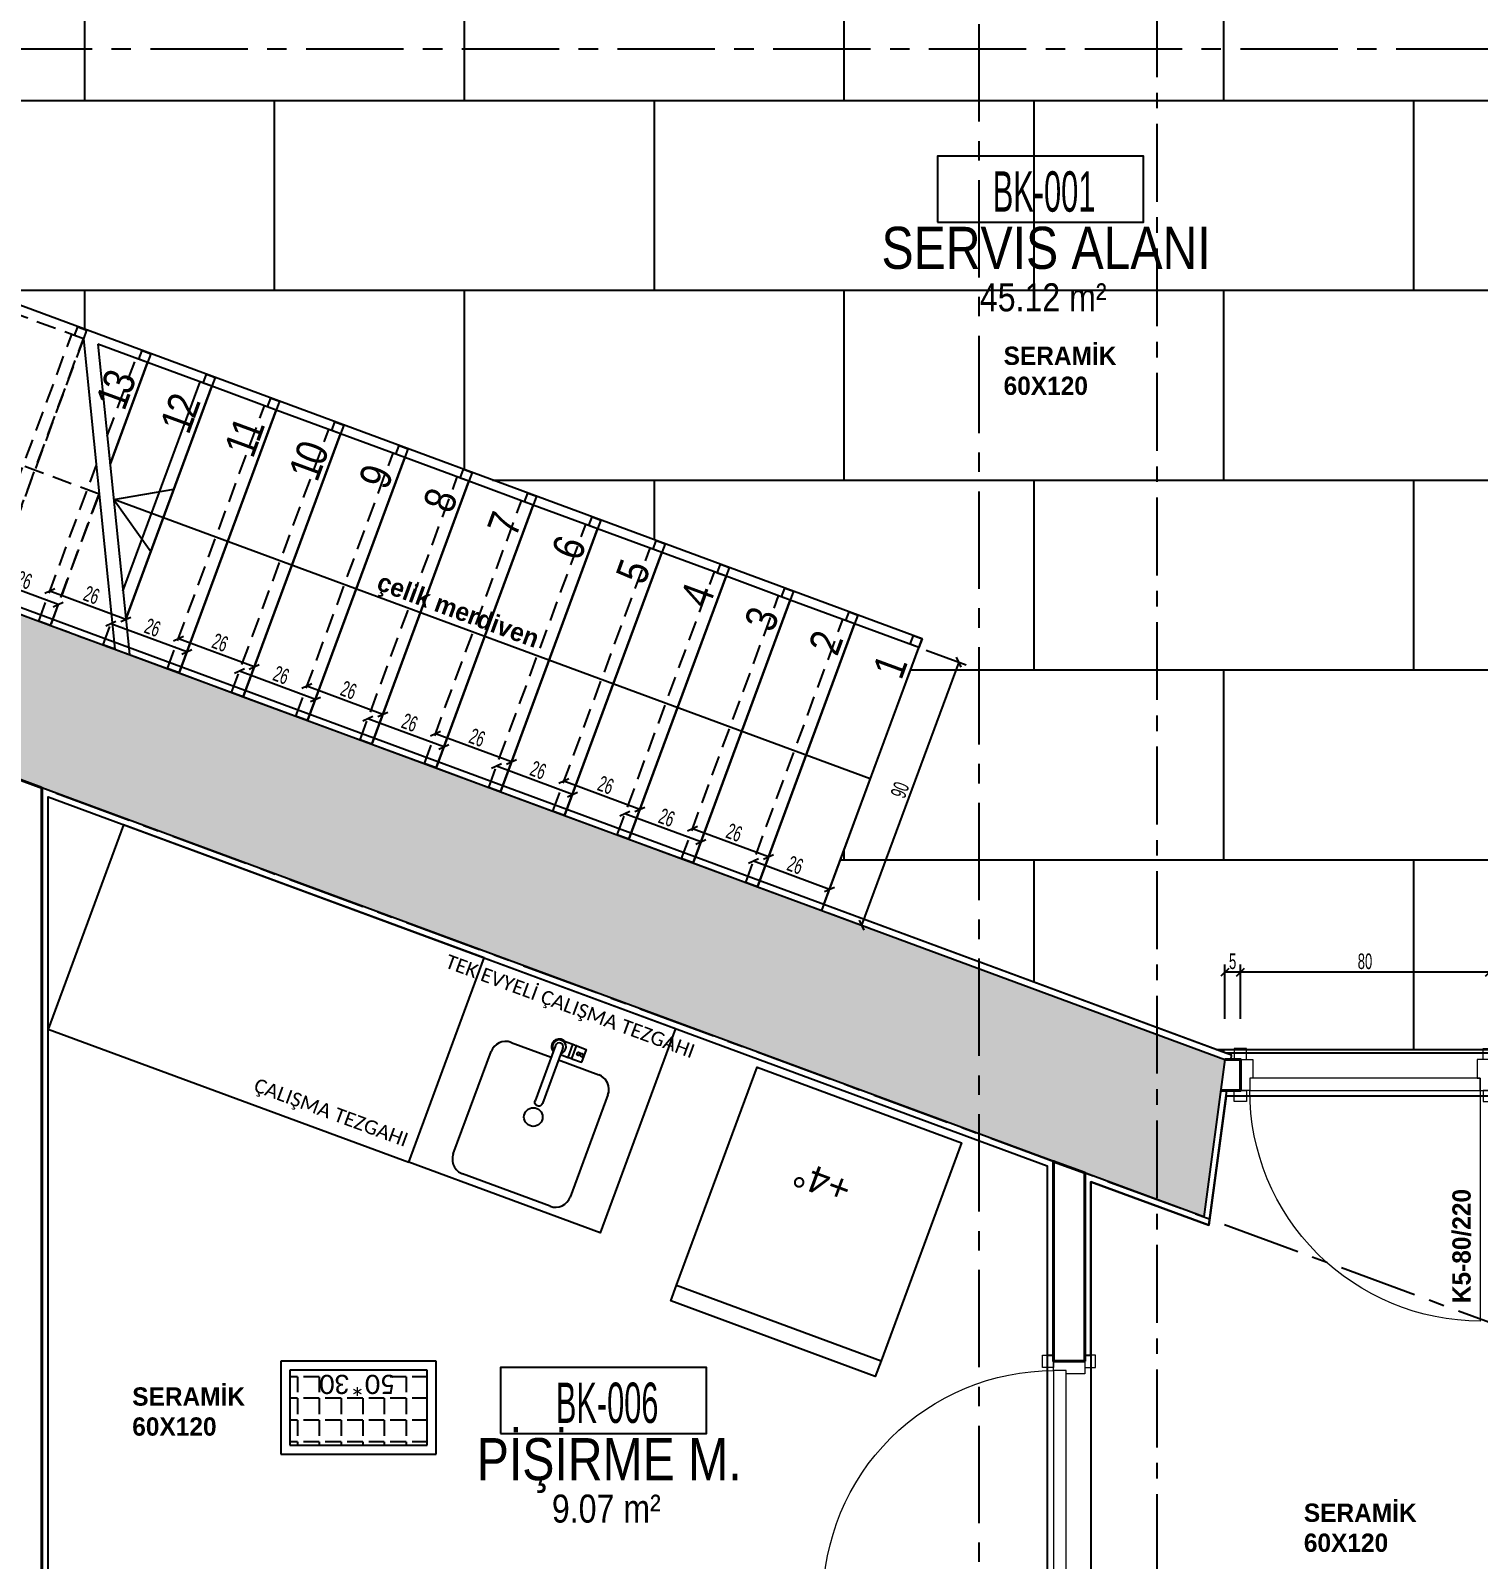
# Model space of a CAD drawing. Header units: millimetres. Extents: x 933584 to 974011, y 4545988 to 4553664.
# Drawn here: x 939376.2 to 939841.1, y 4547354.4 to 4547845.3 of the extents above; entities that cross this region are included whole.
import ezdxf
from ezdxf.enums import TextEntityAlignment as Align

# ---------------------------------------------------------------- set-up
doc = ezdxf.new("R2010")
doc.units = ezdxf.units.MM
doc.set_wipeout_variables(frame=1)
doc.header["$PDMODE"] = 35
for name, pattern in [('568_AVN_KES_01$0$HIDDEN', [0.375, 0.25, -0.125]), ('CENTER', [2, 1.25, -0.25, 0.25, -0.25]), ('DOT2', [3.175, 0, -3.175]), ('HIDDEN', [9.525, 6.35, -3.175])]:
    doc.linetypes.add(name, pattern=pattern)
doc.layers.get('0').update_dxf_attribs({"color": 255})
doc.layers.get('Defpoints').update_dxf_attribs({"color": 8})
for name, color, linetype in [('0-CSX-CXS_20', 14, 'CENTER'), ('0-DMS-50', 143, 'Continuous'), ('0-EST-MEA', 10, 'Continuous'), ('0-HSL-HTC', 253, 'Continuous'), ('0-HSL-HTC_200', 1, 'Continuous'), ('0-HSL-SLD', 252, 'Continuous'), ('0-LNS-SLN', 6, 'Continuous'), ('0-LNS-SPL', 13, '568_AVN_KES_01$0$HIDDEN'), ('0-TXT-NXS', 7, 'Continuous'), ('0-TXT-PBX', 6, 'Continuous'), ('0-TXT-PTX_50', 8, 'Continuous'), ('0-TXT-XBX_20', 3, 'Continuous'), ('2-SPS-RCN', 2, 'Continuous'), ('7-DCR-FRN', 8, 'Continuous'), ('8-KBT-KEQ', 4, 'Continuous')]:
    doc.layers.add(name, color=color, linetype=linetype)
for name, color, linetype, lineweight in [('2-SPS-IBW', 5, 'Continuous', 40), ('3-OPN-WDR', 4, 'Continuous', 18), ('WNG-02-METAL', 71, 'Continuous', 15)]:
    doc.layers.add(name, color=color, linetype=linetype, lineweight=lineweight)
doc.styles.add('139_UYG_PLN$0$Dumankaya_fikirtepe_VAZIYET_PLANI$0$Standard', font='arial.ttf')
doc.styles.add('Arial$001H0', font='arial.ttf')
doc.styles.add('Calibri$001H0', font='calibri.ttf')
doc.styles.add('Century Gothic_B_3', font='GOTHICB.TTF', dxfattribs={"height": 4})
doc.styles.add('dim_romans_50', font='swissl.ttf', dxfattribs={"width": 0.6, "height": 5})
doc.styles.add('MAHAL YAZISI', font='ARIALN.TTF', dxfattribs={"width": 0.8})
doc.styles.get("Standard").update_dxf_attribs({"font": 'times.ttf'})
doc.dimstyles.new('ONK_dim 1_50', dxfattribs={"dimscale": 5, "dimtxt": 4, "dimasz": 0.5, "dimexe": 0.5, "dimexo": 0.5, "dimgap": 0.2, "dimtad": 1, "dimdec": 1, "dimrnd": 0.5, "dimzin": 9, "dimtxsty": 'dim_romans_50', "dimblk": 'OBLIQUE', "dimcen": 1, "dimclre": 256, "dimclrt": 256, "dimazin": 2, "dimtfac": 1, "dimtdec": 1, "dimtix": 1, "dimtmove": 2, "dimatfit": 3, "dimldrblk": 'OBLIQUE', "dimfxl": 3, "dimfxlon": 1, "dimarcsym": 0})

# ---------------------------------------------------------------- blocks, each defined once
blk = doc.blocks.new('ZVBXCB')
at = {"layer": '0-CSX-CXS_20', "ltscale": 20}
for points in [[(933137.86, 4549835.4), (933137.86, 4548420.65)], [(932221.52, 4549308.24), (933780.76, 4548732.71)]]:
    blk.add_lwpolyline(points, dxfattribs=at)
blk = doc.blocks.new('DBXDB')
at = {"layer": '2-SPS-IBW'}
blk.add_lwpolyline([(940322.16, 4549239.51), (940322.16, 4548677.89), (940302.15, 4548677.89), (940302.15, 4549246.89)], close=True, dxfattribs=at)
blk = doc.blocks.new('MAHAL_KODU')
at = {"layer": '0-TXT-PTX_50'}
for tag, height, p in [('MEKAN_ADI', 0.3, (0, -0.65)), ('ALAN', 0.2, (0, -0.95))]:
    blk.add_attdef(tag, text='', height=height, dxfattribs=at).set_placement(p, align=Align.MIDDLE_CENTER)
at = {"linetype": 'DOT2', "ltscale": 10000}
blk.add_wipeout([(-0.748, 0.049), (0.721, 0.049), (0.722, -0.423), (-0.752, -0.425)], dxfattribs=at)
at = {"layer": '0-TXT-PBX'}
blk.add_lwpolyline([(-0.748, -0.422), (0.721, -0.422), (0.721, 0.049), (-0.748, 0.049)], close=True, dxfattribs=at)
at = {"layer": '0-TXT-PTX_50'}
blk.add_attdef('MAHAL_KODU', text='', height=0.3, dxfattribs=at).set_placement((0, -0.2), align=Align.MIDDLE_CENTER)
blk = doc.blocks.new('FDSVBDVBDZVB')
at = {"layer": '0-HSL-HTC_200'}
h = blk.add_hatch(dxfattribs=at)
h.set_pattern_fill('ANSI33', color=256)
h.set_pattern_definition([(45, (935939.6384, 4550274.5564), (-4.490128, 4.490128), []), (45, (935944.1285, 4550274.5564), (-4.490128, 4.490128), [3.175, -1.5875])])
h.paths.add_polyline_path([(940055.3, 4549338.01), (940072.62, 4549384.92), (940702.02, 4549152.33), (940695.25, 4549101.8)])
at = {"layer": '2-SPS-RCN'}
blk.add_lwpolyline([(940055.3, 4549338.01), (940072.62, 4549384.92), (940702.02, 4549152.33), (940695.25, 4549101.8), (940055.3, 4549338.01)], dxfattribs=at)
blk = doc.blocks.new('fdbxcbxb')
at = {"layer": '0-LNS-SLN', "linetype": 'HIDDEN'}
blk.add_lwpolyline([(936147.2, 4550487.53), (936178.39, 4550571.95)], dxfattribs=at)
at = {"layer": '0-LNS-SLN'}
for points in [[(936182.15, 4550570.56), (936178.39, 4550571.95)], [(936150.95, 4550486.14), (936147.2, 4550487.53)]]:
    blk.add_lwpolyline(points, dxfattribs=at)
blk.add_lwpolyline([(936150.95, 4550486.14), (936171.58, 4550478.51), (936202.78, 4550562.93), (936182.15, 4550570.56)], close=True, dxfattribs=at)
blk = doc.blocks.new('kapı_multi1')
at = {"color": 8}
blk.add_lwpolyline([(3, 0), (3, 74, -0.414214), (77, 0, -1)], format="xyb", dxfattribs=at)
for points in [[(2, 3.5), (-2, 3.5), (-2, 0), (2, 0)], [(0, -10), (4, -10), (4, -4), (3, -4), (3, 0), (0, 0)], [(77, -4), (77, 0), (3, 0), (3, -4)], [(80, -10), (76, -10), (76, -4), (77, -4), (77, 0), (80, 0)], [(78, 3.5), (82, 3.5), (82, 0), (78, 0)], [(2, -13.5), (-2, -13.5), (-2, -10), (2, -10)], [(78, -13.5), (82, -13.5), (82, -10), (78, -10)]]:
    blk.add_lwpolyline(points, close=True)
blk = doc.blocks.new('_Oblique')
at = {"color": 0, "linetype": 'ByBlock', "lineweight": -2}
blk.add_line((-0.5, -0.5), (0.5, 0.5), dxfattribs=at)
blk = doc.blocks.new('*D2231')
at = {"layer": '0-DMS-50', "lineweight": -2}
for p, q in [((939764.71, 4547527.95), (939764.71, 4547545.45)), ((939844.71, 4547527.95), (939844.71, 4547545.45))]:
    blk.add_line(p, q, dxfattribs=at)
at = {"layer": '0-DMS-50', "color": 0, "lineweight": -2}
blk.add_line((939844.71, 4547542.95), (939764.71, 4547542.95), dxfattribs=at)
at = {"layer": 'Defpoints', "color": 0}
for p in [(939764.71, 4547542.95), (939764.71, 4547514.97), (939844.71, 4547514.97)]:
    blk.add_point(p, dxfattribs=at)
at = {"layer": '0-DMS-50', "color": 0, "linetype": 'ByBlock', "lineweight": -2, "xscale": 2.5, "yscale": 2.5, "zscale": 2.5, "rotation": 180}
blk.add_blockref('_Oblique', (939764.71, 4547542.95), dxfattribs=at)
at = {"layer": '0-DMS-50', "color": 0, "linetype": 'ByBlock', "lineweight": -2, "xscale": 2.5, "yscale": 2.5, "zscale": 2.5}
blk.add_blockref('_Oblique', (939844.71, 4547542.95), dxfattribs=at)
at = {"layer": '0-DMS-50', "insert": (939804.71, 4547546.45), "char_height": 5, "attachment_point": 5, "style": 'dim_romans_50'}
blk.add_mtext('80', dxfattribs=at)
blk = doc.blocks.new('*D2232')
at = {"layer": '0-DMS-50', "lineweight": -2}
for p, q in [((939759.71, 4547527.95), (939759.71, 4547545.45)), ((939764.71, 4547527.95), (939764.71, 4547545.45))]:
    blk.add_line(p, q, dxfattribs=at)
at = {"layer": '0-DMS-50', "color": 0, "lineweight": -2}
blk.add_line((939764.71, 4547542.95), (939759.71, 4547542.95), dxfattribs=at)
at = {"layer": 'Defpoints', "color": 0}
for p in [(939759.71, 4547542.95), (939759.71, 4547514.97), (939764.71, 4547514.97)]:
    blk.add_point(p, dxfattribs=at)
at = {"layer": '0-DMS-50', "color": 0, "linetype": 'ByBlock', "lineweight": -2, "xscale": 2.5, "yscale": 2.5, "zscale": 2.5, "rotation": 180}
blk.add_blockref('_Oblique', (939759.71, 4547542.95), dxfattribs=at)
at = {"layer": '0-DMS-50', "color": 0, "linetype": 'ByBlock', "lineweight": -2, "xscale": 2.5, "yscale": 2.5, "zscale": 2.5}
blk.add_blockref('_Oblique', (939764.71, 4547542.95), dxfattribs=at)
at = {"layer": '0-DMS-50', "insert": (939762.21, 4547546.45), "char_height": 5, "attachment_point": 5, "style": 'dim_romans_50'}
blk.add_mtext('5', dxfattribs=at)
blk = doc.blocks.new('*D2233')
at = {"layer": '0-DMS-50', "lineweight": -2}
for p, q in [((939663.8, 4547646.36), (939676.61, 4547641.63)), ((939632.61, 4547561.94), (939645.42, 4547557.21))]:
    blk.add_line(p, q, dxfattribs=at)
at = {"layer": '0-DMS-50', "color": 0, "lineweight": -2}
blk.add_line((939674.27, 4547642.49), (939643.07, 4547558.07), dxfattribs=at)
at = {"layer": 'Defpoints', "color": 0}
for p in [(939661.46, 4547647.23), (939630.26, 4547562.81), (939643.07, 4547558.07)]:
    blk.add_point(p, dxfattribs=at)
at = {"layer": '0-DMS-50', "color": 0, "linetype": 'ByBlock', "lineweight": -2, "xscale": 2.5, "yscale": 2.5, "zscale": 2.5}
for p, rotation in [((939674.27, 4547642.49), 69.71819437948898), ((939643.07, 4547558.07), 249.7181943794889)]:
    blk.add_blockref('_Oblique', p, dxfattribs=dict(at, rotation=rotation))
at = {"layer": '0-DMS-50', "insert": (939655.39, 4547601.5), "char_height": 5, "attachment_point": 5, "rotation": 69.7182, "style": 'dim_romans_50'}
blk.add_mtext('90', dxfattribs=at)
blk = doc.blocks.new('*D2234')
at = {"layer": '0-DMS-50', "color": 0, "lineweight": -2}
blk.add_line((939632.76, 4547569.58), (939608.38, 4547578.59), dxfattribs=at)
at = {"layer": '0-DMS-50', "lineweight": -2}
for p, q in [((939607.51, 4547576.25), (939607.51, 4547576.25)), ((939631.9, 4547567.23), (939631.9, 4547567.23))]:
    blk.add_line(p, q, dxfattribs=at)
at = {"layer": 'Defpoints', "color": 0}
for p in [(939608.38, 4547578.59), (939608.38, 4547578.59), (939632.76, 4547569.58)]:
    blk.add_point(p, dxfattribs=at)
at = {"layer": '0-DMS-50', "color": 0, "linetype": 'ByBlock', "lineweight": -2, "xscale": 2.5, "yscale": 2.5, "zscale": 2.5}
for p, rotation in [((939608.38, 4547578.59), 159.718194379561), ((939632.76, 4547569.58), 339.718194379561)]:
    blk.add_blockref('_Oblique', p, dxfattribs=dict(at, rotation=rotation))
at = {"layer": '0-DMS-50', "insert": (939621.78, 4547577.37), "char_height": 5, "attachment_point": 5, "rotation": 339.7182, "style": 'dim_romans_50'}
blk.add_mtext('26', dxfattribs=at)
blk = doc.blocks.new('*D2235')
at = {"layer": '0-DMS-50', "color": 0, "lineweight": -2}
blk.add_line((939613.17, 4547580.02), (939588.78, 4547589.03), dxfattribs=at)
at = {"layer": '0-DMS-50', "lineweight": -2}
for p, q in [((939587.91, 4547586.69), (939587.91, 4547586.69)), ((939612.3, 4547577.67), (939612.3, 4547577.67))]:
    blk.add_line(p, q, dxfattribs=at)
at = {"layer": 'Defpoints', "color": 0}
for p in [(939588.78, 4547589.03), (939588.78, 4547589.03), (939613.17, 4547580.02)]:
    blk.add_point(p, dxfattribs=at)
at = {"layer": '0-DMS-50', "color": 0, "linetype": 'ByBlock', "lineweight": -2, "xscale": 2.5, "yscale": 2.5, "zscale": 2.5}
for p, rotation in [((939588.78, 4547589.03), 159.718194096898), ((939613.17, 4547580.02), 339.718194096898)]:
    blk.add_blockref('_Oblique', p, dxfattribs=dict(at, rotation=rotation))
at = {"layer": '0-DMS-50', "insert": (939602.19, 4547587.81), "char_height": 5, "attachment_point": 5, "rotation": 339.7182, "style": 'dim_romans_50'}
blk.add_mtext('26', dxfattribs=at)
blk = doc.blocks.new('*D2236')
at = {"layer": '0-DMS-50', "lineweight": -2}
for p, q in [((939546.64, 4547601.94), (939546.64, 4547601.94)), ((939571.03, 4547592.93), (939571.03, 4547592.93))]:
    blk.add_line(p, q, dxfattribs=at)
at = {"layer": '0-DMS-50', "color": 0, "lineweight": -2}
blk.add_line((939571.9, 4547595.27), (939547.51, 4547604.28), dxfattribs=at)
at = {"layer": 'Defpoints', "color": 0}
for p in [(939547.51, 4547604.28), (939547.51, 4547604.28), (939571.9, 4547595.27)]:
    blk.add_point(p, dxfattribs=at)
at = {"layer": '0-DMS-50', "color": 0, "linetype": 'ByBlock', "lineweight": -2, "xscale": 2.5, "yscale": 2.5, "zscale": 2.5}
for p, rotation in [((939547.51, 4547604.28), 159.718194096898), ((939571.9, 4547595.27), 339.718194096898)]:
    blk.add_blockref('_Oblique', p, dxfattribs=dict(at, rotation=rotation))
at = {"layer": '0-DMS-50', "insert": (939560.92, 4547603.06), "char_height": 5, "attachment_point": 5, "rotation": 339.7182, "style": 'dim_romans_50'}
blk.add_mtext('26', dxfattribs=at)
blk = doc.blocks.new('*D2237')
at = {"layer": '0-DMS-50', "lineweight": -2}
for p, q in [((939524.97, 4547606.75), (939524.97, 4547606.75)), ((939549.35, 4547597.74), (939549.35, 4547597.74))]:
    blk.add_line(p, q, dxfattribs=at)
at = {"layer": '0-DMS-50', "color": 0, "lineweight": -2}
blk.add_line((939550.22, 4547600.08), (939525.83, 4547609.1), dxfattribs=at)
at = {"layer": 'Defpoints', "color": 0}
for p in [(939525.83, 4547609.1), (939525.83, 4547609.1), (939550.22, 4547600.08)]:
    blk.add_point(p, dxfattribs=at)
at = {"layer": '0-DMS-50', "color": 0, "linetype": 'ByBlock', "lineweight": -2, "xscale": 2.5, "yscale": 2.5, "zscale": 2.5}
for p, rotation in [((939525.83, 4547609.1), 159.718194379561), ((939550.22, 4547600.08), 339.718194379561)]:
    blk.add_blockref('_Oblique', p, dxfattribs=dict(at, rotation=rotation))
at = {"layer": '0-DMS-50', "insert": (939539.24, 4547607.87), "char_height": 5, "attachment_point": 5, "rotation": 339.7182, "style": 'dim_romans_50'}
blk.add_mtext('26', dxfattribs=at)
blk = doc.blocks.new('*D2238')
at = {"layer": '0-DMS-50', "lineweight": -2}
for p, q in [((939505.37, 4547617.19), (939505.37, 4547617.19)), ((939529.76, 4547608.18), (939529.76, 4547608.18))]:
    blk.add_line(p, q, dxfattribs=at)
at = {"layer": '0-DMS-50', "color": 0, "lineweight": -2}
blk.add_line((939530.62, 4547610.52), (939506.24, 4547619.54), dxfattribs=at)
at = {"layer": 'Defpoints', "color": 0}
for p in [(939506.24, 4547619.54), (939506.24, 4547619.54), (939530.62, 4547610.52)]:
    blk.add_point(p, dxfattribs=at)
at = {"layer": '0-DMS-50', "color": 0, "linetype": 'ByBlock', "lineweight": -2, "xscale": 2.5, "yscale": 2.5, "zscale": 2.5}
for p, rotation in [((939506.24, 4547619.54), 159.718194096898), ((939530.62, 4547610.52), 339.718194096898)]:
    blk.add_blockref('_Oblique', p, dxfattribs=dict(at, rotation=rotation))
at = {"layer": '0-DMS-50', "insert": (939519.64, 4547618.31), "char_height": 5, "attachment_point": 5, "rotation": 339.7182, "style": 'dim_romans_50'}
blk.add_mtext('26', dxfattribs=at)
blk = doc.blocks.new('*D2239')
at = {"layer": '0-DMS-50', "lineweight": -2}
for p, q in [((939483.69, 4547622), (939483.69, 4547622)), ((939508.08, 4547612.99), (939508.08, 4547612.99))]:
    blk.add_line(p, q, dxfattribs=at)
at = {"layer": '0-DMS-50', "color": 0, "lineweight": -2}
blk.add_line((939508.95, 4547615.34), (939484.56, 4547624.35), dxfattribs=at)
at = {"layer": 'Defpoints', "color": 0}
for p in [(939484.56, 4547624.35), (939484.56, 4547624.35), (939508.95, 4547615.34)]:
    blk.add_point(p, dxfattribs=at)
at = {"layer": '0-DMS-50', "color": 0, "linetype": 'ByBlock', "lineweight": -2, "xscale": 2.5, "yscale": 2.5, "zscale": 2.5}
for p, rotation in [((939484.56, 4547624.35), 159.718194379561), ((939508.95, 4547615.34), 339.718194379561)]:
    blk.add_blockref('_Oblique', p, dxfattribs=dict(at, rotation=rotation))
at = {"layer": '0-DMS-50', "insert": (939497.97, 4547623.12), "char_height": 5, "attachment_point": 5, "rotation": 339.7182, "style": 'dim_romans_50'}
blk.add_mtext('26', dxfattribs=at)
blk = doc.blocks.new('*D2240')
at = {"layer": '0-DMS-50', "lineweight": -2}
for p, q in [((939464.1, 4547632.44), (939464.1, 4547632.44)), ((939488.49, 4547623.43), (939488.49, 4547623.43))]:
    blk.add_line(p, q, dxfattribs=at)
at = {"layer": '0-DMS-50', "color": 0, "lineweight": -2}
blk.add_line((939489.35, 4547625.78), (939464.96, 4547634.79), dxfattribs=at)
at = {"layer": 'Defpoints', "color": 0}
for p in [(939464.96, 4547634.79), (939464.96, 4547634.79), (939489.35, 4547625.78)]:
    blk.add_point(p, dxfattribs=at)
at = {"layer": '0-DMS-50', "color": 0, "linetype": 'ByBlock', "lineweight": -2, "xscale": 2.5, "yscale": 2.5, "zscale": 2.5}
for p, rotation in [((939464.96, 4547634.79), 159.718194096898), ((939489.35, 4547625.78), 339.718194096898)]:
    blk.add_blockref('_Oblique', p, dxfattribs=dict(at, rotation=rotation))
at = {"layer": '0-DMS-50', "insert": (939478.37, 4547633.56), "char_height": 5, "attachment_point": 5, "rotation": 339.7182, "style": 'dim_romans_50'}
blk.add_mtext('26', dxfattribs=at)
blk = doc.blocks.new('*D2241')
at = {"layer": '0-DMS-50', "lineweight": -2}
for p, q in [((939442.42, 4547637.25), (939442.42, 4547637.25)), ((939466.81, 4547628.24), (939466.81, 4547628.24))]:
    blk.add_line(p, q, dxfattribs=at)
at = {"layer": '0-DMS-50', "color": 0, "lineweight": -2}
blk.add_line((939467.68, 4547630.59), (939443.29, 4547639.6), dxfattribs=at)
at = {"layer": 'Defpoints', "color": 0}
for p in [(939443.29, 4547639.6), (939443.29, 4547639.6), (939467.68, 4547630.59)]:
    blk.add_point(p, dxfattribs=at)
at = {"layer": '0-DMS-50', "color": 0, "linetype": 'ByBlock', "lineweight": -2, "xscale": 2.5, "yscale": 2.5, "zscale": 2.5}
for p, rotation in [((939443.29, 4547639.6), 159.718194379561), ((939467.68, 4547630.59), 339.718194379561)]:
    blk.add_blockref('_Oblique', p, dxfattribs=dict(at, rotation=rotation))
at = {"layer": '0-DMS-50', "insert": (939456.7, 4547638.38), "char_height": 5, "attachment_point": 5, "rotation": 339.7182, "style": 'dim_romans_50'}
blk.add_mtext('26', dxfattribs=at)
blk = doc.blocks.new('*D2242')
at = {"layer": '0-DMS-50', "lineweight": -2}
for p, q in [((939422.83, 4547647.69), (939422.83, 4547647.69)), ((939447.21, 4547638.68), (939447.21, 4547638.68))]:
    blk.add_line(p, q, dxfattribs=at)
at = {"layer": '0-DMS-50', "color": 0, "lineweight": -2}
blk.add_line((939448.08, 4547641.03), (939423.69, 4547650.04), dxfattribs=at)
at = {"layer": 'Defpoints', "color": 0}
for p in [(939423.69, 4547650.04), (939423.69, 4547650.04), (939448.08, 4547641.03)]:
    blk.add_point(p, dxfattribs=at)
at = {"layer": '0-DMS-50', "color": 0, "linetype": 'ByBlock', "lineweight": -2, "xscale": 2.5, "yscale": 2.5, "zscale": 2.5}
for p, rotation in [((939423.69, 4547650.04), 159.718194096898), ((939448.08, 4547641.03), 339.718194096898)]:
    blk.add_blockref('_Oblique', p, dxfattribs=dict(at, rotation=rotation))
at = {"layer": '0-DMS-50', "insert": (939437.1, 4547648.82), "char_height": 5, "attachment_point": 5, "rotation": 339.7182, "style": 'dim_romans_50'}
blk.add_mtext('26', dxfattribs=at)
blk = doc.blocks.new('*D2243')
at = {"layer": '0-DMS-50', "lineweight": -2}
for p, q in [((939401.15, 4547652.51), (939401.15, 4547652.51)), ((939425.54, 4547643.49), (939425.54, 4547643.49))]:
    blk.add_line(p, q, dxfattribs=at)
at = {"layer": '0-DMS-50', "color": 0, "lineweight": -2}
blk.add_line((939426.4, 4547645.84), (939402.02, 4547654.85), dxfattribs=at)
at = {"layer": 'Defpoints', "color": 0}
for p in [(939402.02, 4547654.85), (939402.02, 4547654.85), (939426.4, 4547645.84)]:
    blk.add_point(p, dxfattribs=at)
at = {"layer": '0-DMS-50', "color": 0, "linetype": 'ByBlock', "lineweight": -2, "xscale": 2.5, "yscale": 2.5, "zscale": 2.5}
for p, rotation in [((939402.02, 4547654.85), 159.718194379561), ((939426.4, 4547645.84), 339.718194379561)]:
    blk.add_blockref('_Oblique', p, dxfattribs=dict(at, rotation=rotation))
at = {"layer": '0-DMS-50', "insert": (939415.42, 4547653.63), "char_height": 5, "attachment_point": 5, "rotation": 339.7182, "style": 'dim_romans_50'}
blk.add_mtext('26', dxfattribs=at)
blk = doc.blocks.new('*D2244')
at = {"layer": '0-DMS-50', "lineweight": -2}
for p, q in [((939381.55, 4547662.95), (939381.55, 4547662.95)), ((939405.94, 4547653.93), (939405.94, 4547653.93))]:
    blk.add_line(p, q, dxfattribs=at)
at = {"layer": '0-DMS-50', "color": 0, "lineweight": -2}
blk.add_line((939406.81, 4547656.28), (939382.42, 4547665.29), dxfattribs=at)
at = {"layer": 'Defpoints', "color": 0}
for p in [(939382.42, 4547665.29), (939382.42, 4547665.29), (939406.81, 4547656.28)]:
    blk.add_point(p, dxfattribs=at)
at = {"layer": '0-DMS-50', "color": 0, "linetype": 'ByBlock', "lineweight": -2, "xscale": 2.5, "yscale": 2.5, "zscale": 2.5}
for p, rotation in [((939382.42, 4547665.29), 159.718194096898), ((939406.81, 4547656.28), 339.718194096898)]:
    blk.add_blockref('_Oblique', p, dxfattribs=dict(at, rotation=rotation))
at = {"layer": '0-DMS-50', "insert": (939395.83, 4547664.07), "char_height": 5, "attachment_point": 5, "rotation": 339.7182, "style": 'dim_romans_50'}
blk.add_mtext('26', dxfattribs=at)
blk = doc.blocks.new('*D2245')
at = {"layer": '0-DMS-50', "lineweight": -2}
for p, q in [((939359.88, 4547667.76), (939359.88, 4547667.76)), ((939384.27, 4547658.75), (939384.27, 4547658.75))]:
    blk.add_line(p, q, dxfattribs=at)
at = {"layer": '0-DMS-50', "color": 0, "lineweight": -2}
blk.add_line((939385.13, 4547661.09), (939360.74, 4547670.1), dxfattribs=at)
at = {"layer": 'Defpoints', "color": 0}
for p in [(939360.74, 4547670.1), (939360.74, 4547670.1), (939385.13, 4547661.09)]:
    blk.add_point(p, dxfattribs=at)
at = {"layer": '0-DMS-50', "color": 0, "linetype": 'ByBlock', "lineweight": -2, "xscale": 2.5, "yscale": 2.5, "zscale": 2.5}
for p, rotation in [((939360.74, 4547670.1), 159.718194379561), ((939385.13, 4547661.09), 339.718194379561)]:
    blk.add_blockref('_Oblique', p, dxfattribs=dict(at, rotation=rotation))
at = {"layer": '0-DMS-50', "insert": (939374.15, 4547668.88), "char_height": 5, "attachment_point": 5, "rotation": 339.7182, "style": 'dim_romans_50'}
blk.add_mtext('26', dxfattribs=at)
blk = doc.blocks.new('*D2256')
at = {"layer": '0-DMS-50', "color": 0, "lineweight": -2}
blk.add_line((939591.49, 4547584.83), (939567.1, 4547593.84), dxfattribs=at)
at = {"layer": '0-DMS-50', "lineweight": -2}
for p, q in [((939566.24, 4547591.5), (939566.24, 4547591.5)), ((939590.63, 4547582.49), (939590.63, 4547582.49))]:
    blk.add_line(p, q, dxfattribs=at)
at = {"layer": 'Defpoints', "color": 0}
for p in [(939567.1, 4547593.84), (939567.1, 4547593.84), (939591.49, 4547584.83)]:
    blk.add_point(p, dxfattribs=at)
at = {"layer": '0-DMS-50', "color": 0, "linetype": 'ByBlock', "lineweight": -2, "xscale": 2.5, "yscale": 2.5, "zscale": 2.5}
for p, rotation in [((939567.1, 4547593.84), 159.718194379561), ((939591.49, 4547584.83), 339.718194379561)]:
    blk.add_blockref('_Oblique', p, dxfattribs=dict(at, rotation=rotation))
at = {"layer": '0-DMS-50', "insert": (939580.51, 4547592.62), "char_height": 5, "attachment_point": 5, "rotation": 339.7182, "style": 'dim_romans_50'}
blk.add_mtext('26', dxfattribs=at)
blk = doc.blocks.new('batarya')
at = {"layer": 'WNG-02-METAL'}
for p, q in [((22327.06, 6765.6), (22330.11, 6767.92)), ((22329.72, 6762.1), (22327.06, 6765.6)), ((22330.45, 6765.41), (22341.94, 6750.28)), ((22332.44, 6766.92), (22343.93, 6751.79)), ((22326.01, 6764.8), (22323.42, 6762.84)), ((22323.42, 6762.77), (22326.02, 6759.34)), ((22328.67, 6761.3), (22326.09, 6759.33)), ((22326.21, 6764.87), (22328.79, 6761.47)), ((22331.78, 6763.66), (22329.72, 6762.1))]:
    blk.add_line(p, q, dxfattribs=at)
for points in [[(22326.01, 6764.8), (22326.05, 6764.83), (22326.19, 6764.87)], [(22326.19, 6764.87), (22326.2, 6764.87), (22326.21, 6764.87), (22326.21, 6764.87)], [(22328.79, 6761.45), (22328.71, 6761.33), (22328.67, 6761.3)], [(22328.79, 6761.47), (22328.8, 6761.46), (22328.79, 6761.46), (22328.79, 6761.45)], [(22343.68, 6750.06), (22343.91, 6750.29), (22344.07, 6750.57), (22344.16, 6750.88), (22344.17, 6751.2), (22344.09, 6751.51), (22343.93, 6751.79)], [(22341.94, 6750.28), (22342.16, 6750.05), (22342.44, 6749.89), (22342.76, 6749.81), (22343.08, 6749.81), (22343.39, 6749.9), (22343.68, 6750.06)]]:
    blk.add_lwpolyline(points, dxfattribs=at)
for centre, radius in [((22325.31, 6761.51), 0.5), ((22326.19, 6762.17), 0.525), ((22326.19, 6762.17), 0.47)]:
    blk.add_circle(centre, radius, dxfattribs=at)
for centre, radius, start, end in [((22330.18, 6761.6), 5.08, 127.8893, 140.6506), ((22331.45, 6766.17), 2.5, 337.2316, 155.5423), ((22331.45, 6766.17), 2.2, 341.8342, 272.5673), ((22331.45, 6766.17), 1.25, 37.2059, 217.2059), ((22323.45, 6762.8), 0.05, 127.2059, 217.2059), ((22326.7, 6766.18), 5.08, 293.7612, 306.5225), ((22326.05, 6759.37), 0.05, 217.2059, 307.2059)]:
    blk.add_arc(centre, radius, start, end, dxfattribs=at)
blk = doc.blocks.new('EVYE PLAN')
at = {"layer": '8-KBT-KEQ'}
for p, q in [((5786.65, -705.51), (5782.81, -705.51)), ((5786.65, -709.91), (5786.65, -705.51)), ((5787.77, -705.58), (5787.77, -709.85)), ((5787.97, -705.52), (5791.22, -705.52)), ((5791.27, -705.57), (5791.27, -709.87)), ((5767.81, -711.76), (5781.56, -711.76)), ((5781.56, -707.71), (5781.56, -726.71)), ((5784.06, -707.71), (5784.06, -726.71)), ((5784.06, -709.91), (5786.65, -709.91)), ((5784.06, -711.76), (5797.81, -711.76)), ((5787.97, -709.92), (5791.22, -709.92)), ((5762.81, -751.76), (5762.81, -716.76)), ((5802.81, -716.76), (5802.81, -751.76)), ((5797.81, -756.76), (5767.81, -756.76))]:
    blk.add_line(p, q, dxfattribs=at)
for points in [[(5787.78, -705.57), (5787.77, -705.57), (5787.77, -705.58), (5787.77, -705.58)], [(5787.97, -705.52), (5787.92, -705.52), (5787.78, -705.57)], [(5787.77, -709.85), (5787.77, -709.86), (5787.77, -709.86), (5787.78, -709.87)], [(5787.78, -709.87), (5787.92, -709.91), (5787.97, -709.92)], [(5782.81, -727.94), (5782.49, -727.9), (5782.19, -727.77), (5781.93, -727.58), (5781.73, -727.32), (5781.61, -727.03), (5781.56, -726.71)], [(5784.06, -726.71), (5784.02, -727.03), (5783.9, -727.32), (5783.7, -727.58), (5783.44, -727.77), (5783.14, -727.9), (5782.81, -727.94)]]:
    blk.add_lwpolyline(points, dxfattribs=at)
for centre, radius in [((5789.42, -707.72), 0.525), ((5789.42, -707.72), 0.47), ((5790.52, -707.72), 0.5), ((5782.81, -731.76), 3)]:
    blk.add_circle(centre, radius, dxfattribs=at)
for centre, radius, start, end in [((5782.81, -707.71), 2.5, 61.6636, 239.9743), ((5782.81, -707.71), 2.2, 304.6386, 235.3717), ((5782.81, -707.71), 1.25, 0, 180), ((5786.59, -710.59), 5.08, 76.5553, 89.3166), ((5791.22, -705.57), 0.05, 360, 90), ((5767.81, -716.76), 5, 90, 180), ((5786.59, -704.83), 5.08, 270.6834, 283.4447), ((5791.22, -709.87), 0.05, 270, 0), ((5797.81, -716.76), 5, 51.566, 90), ((5797.81, -716.76), 5, 0, 90), ((5797.81, -716.76), 5, 0, 21.3657), ((5767.81, -751.76), 5, 180, 270), ((5797.81, -751.76), 5, 270, 0)]:
    blk.add_arc(centre, radius, start, end, dxfattribs=at)
at = {"layer": '8-KBT-KEQ', "xscale": -1, "rotation": 37.20591726552704}
blk.add_blockref('batarya', (27660.46, 7406.66), dxfattribs=at)
blk = doc.blocks.new('CVBXCBV')
at = {"linetype": 'CENTER', "ltscale": 25}
blk.add_lwpolyline([(937701.09, 4551339.49), (936057.32, 4551339.49)], dxfattribs=at)
blk = doc.blocks.new('CXVBXCBXCB')
at = {"linetype": 'CENTER', "ltscale": 25}
blk.add_lwpolyline([(936604.05, 4552635.39), (936604.05, 4551251.6)], dxfattribs=at)

msp = doc.modelspace()

# ---------------------------------------------------------------- linework, layer by layer
at = {"color": 9, "linetype": 'Continuous', "lineweight": -2, "true_color": 0xbababa}
for p, q in [((939506.5, 4547418.09), (939456.56, 4547418.09)), ((939456.56, 4547418.09), (939456.56, 4547388.18)), ((939503.54, 4547415.14), (939459.51, 4547415.14)), ((939459.51, 4547415.14), (939459.51, 4547391.13)), ((939461.95, 4547415.14), (939461.95, 4547415.01)), ((939468.88, 4547415.14), (939468.88, 4547415.01)), ((939496.87, 4547415.14), (939496.87, 4547415.01)), ((939503.54, 4547391.13), (939503.54, 4547415.14)), ((939506.5, 4547388.18), (939506.5, 4547418.09)), ((939461.95, 4547413.08), (939459.51, 4547413.08)), ((939461.95, 4547413.08), (939461.95, 4547408.08)), ((939468.88, 4547413.08), (939463.88, 4547413.08)), ((939468.88, 4547413.08), (939468.88, 4547408.08)), ((939496.87, 4547413.08), (939491.73, 4547413.08)), ((939496.87, 4547413.08), (939496.87, 4547408.08)), ((939503.54, 4547413.08), (939498.79, 4547413.08)), ((939461.95, 4547406.15), (939459.51, 4547406.15)), ((939461.95, 4547406.15), (939461.95, 4547401.02)), ((939468.88, 4547406.15), (939463.88, 4547406.15)), ((939468.88, 4547406.15), (939468.88, 4547401.02)), ((939475.94, 4547406.15), (939470.81, 4547406.15)), ((939475.94, 4547406.15), (939475.94, 4547401.02)), ((939482.88, 4547406.15), (939477.87, 4547406.15)), ((939482.88, 4547406.15), (939482.88, 4547401.02)), ((939489.81, 4547406.15), (939484.8, 4547406.15)), ((939489.81, 4547406.15), (939489.81, 4547401.02)), ((939496.87, 4547406.15), (939491.73, 4547406.15)), ((939496.87, 4547406.15), (939496.87, 4547401.02)), ((939503.54, 4547406.15), (939498.79, 4547406.15)), ((939461.95, 4547399.09), (939459.51, 4547399.09)), ((939461.95, 4547399.09), (939461.95, 4547394.08)), ((939468.88, 4547399.09), (939463.88, 4547399.09)), ((939468.88, 4547399.09), (939468.88, 4547394.08)), ((939475.94, 4547399.09), (939470.81, 4547399.09)), ((939475.94, 4547399.09), (939475.94, 4547394.08)), ((939482.88, 4547399.09), (939477.87, 4547399.09)), ((939482.88, 4547399.09), (939482.88, 4547394.08)), ((939489.81, 4547399.09), (939484.8, 4547399.09)), ((939489.81, 4547399.09), (939489.81, 4547394.08)), ((939496.87, 4547399.09), (939491.73, 4547399.09)), ((939496.87, 4547399.09), (939496.87, 4547394.08)), ((939503.54, 4547399.09), (939498.79, 4547399.09)), ((939461.95, 4547392.16), (939459.51, 4547392.16)), ((939459.51, 4547391.13), (939503.54, 4547391.13)), ((939461.95, 4547392.16), (939461.95, 4547391.13)), ((939468.88, 4547392.16), (939463.88, 4547392.16)), ((939468.88, 4547392.16), (939468.88, 4547391.13)), ((939475.94, 4547392.16), (939470.81, 4547392.16)), ((939475.94, 4547392.16), (939475.94, 4547391.13)), ((939482.88, 4547392.16), (939477.87, 4547392.16)), ((939482.88, 4547392.16), (939482.88, 4547391.13)), ((939489.81, 4547392.16), (939484.8, 4547392.16)), ((939489.81, 4547392.16), (939489.81, 4547391.13)), ((939496.87, 4547392.16), (939491.73, 4547392.16)), ((939496.87, 4547392.16), (939496.87, 4547391.13)), ((939503.54, 4547392.16), (939498.79, 4547392.16)), ((939456.56, 4547388.18), (939506.5, 4547388.18))]:
    msp.add_line(p, q, dxfattribs=at)
at = {"layer": '0-EST-MEA'}
msp.add_lwpolyline([(939760.15, 4547503.22), (939754.59, 4547461.71), (939716.71, 4547475.68), (939716.71, 4547257.53), (939757.71, 4547257.53), (939757.71, 4546973.53), (939847.71, 4546973.53), (939847.71, 4547045.53), (939861.71, 4547045.53), (939861.71, 4546973.53), (940208.84, 4546973.53), (940208.84, 4547067.53), (940228.84, 4547067.53), (940228.84, 4547213.53), (939861.71, 4547213.53), (939861.71, 4547153.53), (939847.71, 4547153.53), (939847.71, 4547503.22)], close=True, dxfattribs=at)
at = {"layer": '0-HSL-SLD'}
msp.add_lwpolyline([(939381.84, 4547257.53), (939381.84, 4547535.33)], dxfattribs=at)
at = {"layer": '0-LNS-SLN', "linetype": 'HIDDEN'}
msp.add_line((939398.23, 4547696.53), (939171.23, 4547780.42), dxfattribs=at)
at = {"layer": '0-LNS-SLN'}
msp.add_line((939645.86, 4547605.02), (939402.92, 4547694.8), dxfattribs=at)
at = {"layer": '0-LNS-SLN', "linetype": 'HIDDEN'}
msp.add_lwpolyline([(939341.36, 4547669.57), (939361.99, 4547661.95), (939393.19, 4547746.37), (939372.56, 4547753.99)], close=True, dxfattribs=at)
for points in [[(939394.23, 4547749.18), (939393.19, 4547746.37), (939390.38, 4547747.41), (939391.42, 4547750.22), (939394.23, 4547749.18)], [(939358.24, 4547663.33), (939389.44, 4547747.75)], [(939393.19, 4547746.37), (939361.99, 4547661.95), (939382.63, 4547654.32), (939398.23, 4547696.53)], [(939393.19, 4547746.37), (939389.44, 4547747.75)], [(939400.86, 4547715.18), (939410.08, 4547740.13)], [(939378.88, 4547655.71), (939397.31, 4547705.59)], [(939398.23, 4547696.53), (939382.63, 4547654.32), (939403.27, 4547646.69)], [(939399.51, 4547648.08), (939402.35, 4547655.76)]]:
    msp.add_lwpolyline(points, dxfattribs=at)
at = {"layer": '0-LNS-SLN'}
for points in [[(939393.19, 4547746.37), (939403.27, 4547646.69)], [(939397.88, 4547744.63), (939407.96, 4547644.96)], [(939401.77, 4547706.12), (939413.83, 4547738.74), (939397.88, 4547744.63)], [(939413.83, 4547738.74), (939410.08, 4547740.13)], [(939414.87, 4547741.55), (939413.83, 4547738.74), (939411.01, 4547739.78), (939412.05, 4547742.59), (939414.87, 4547741.55)], [(939406.81, 4547656.29), (939434.46, 4547731.11), (939413.83, 4547738.74), (939401.77, 4547706.12)], [(939435.5, 4547733.93), (939434.46, 4547731.11), (939431.65, 4547732.15), (939432.69, 4547734.97), (939435.5, 4547733.93)], [(939403.27, 4547646.69), (939423.9, 4547639.07), (939455.1, 4547723.49), (939434.46, 4547731.11), (939406.81, 4547656.29)], [(939405.9, 4547665.35), (939430.71, 4547732.5)], [(939434.46, 4547731.11), (939430.71, 4547732.5)], [(939456.14, 4547726.3), (939455.1, 4547723.49), (939452.29, 4547724.53), (939453.33, 4547727.34), (939456.14, 4547726.3)], [(939476.78, 4547718.68), (939475.74, 4547715.86), (939472.92, 4547716.9), (939473.96, 4547719.72), (939476.78, 4547718.68)], [(939497.41, 4547711.05), (939496.37, 4547708.24), (939493.56, 4547709.28), (939494.6, 4547712.09), (939497.41, 4547711.05)], [(939518.05, 4547703.42), (939517.01, 4547700.61), (939514.19, 4547701.65), (939515.23, 4547704.46), (939518.05, 4547703.42)], [(939402.92, 4547694.8), (939422.24, 4547698.04)], [(939538.68, 4547695.8), (939537.64, 4547692.98), (939534.83, 4547694.02), (939535.87, 4547696.84), (939538.68, 4547695.8)], [(939402.92, 4547694.8), (939414.86, 4547678.07)], [(939559.32, 4547688.17), (939558.28, 4547685.36), (939555.47, 4547686.4), (939556.51, 4547689.21), (939559.32, 4547688.17)], [(939579.96, 4547680.55), (939578.92, 4547677.73), (939576.1, 4547678.77), (939577.14, 4547681.59), (939579.96, 4547680.55)], [(939600.59, 4547672.92), (939599.55, 4547670.11), (939596.74, 4547671.15), (939597.78, 4547673.96), (939600.59, 4547672.92)], [(939621.23, 4547665.29), (939620.19, 4547662.48), (939617.37, 4547663.52), (939618.41, 4547666.33), (939621.23, 4547665.29)], [(939382.63, 4547654.32), (939378.88, 4547655.71)], [(939641.86, 4547657.67), (939640.82, 4547654.85), (939638.01, 4547655.89), (939639.05, 4547658.71), (939641.86, 4547657.67)], [(939662.5, 4547650.04), (939661.46, 4547647.23), (939658.65, 4547648.27), (939659.69, 4547651.08), (939662.5, 4547650.04)], [(939403.27, 4547646.69), (939399.51, 4547648.08)]]:
    msp.add_lwpolyline(points, dxfattribs=at)
at = {"layer": '0-LNS-SPL', "linetype": 'ByBlock', "ltscale": 0.5}
for points in [[(939761.72, 4547514.97), (939761.9, 4547516.29), (939330.85, 4547675.59), (939331.19, 4547676.53)], [(939702.71, 4547336.03), (939702.71, 4547257.53), (939381.84, 4547257.53), (939381.84, 4547599.28), (939702.71, 4547480.85), (939702.71, 4547420.03), (939704.71, 4547420.03)], [(939714.71, 4547420.03), (939716.71, 4547420.03), (939716.71, 4547475.68), (939754.59, 4547461.71), (939760.38, 4547504.97)]]:
    msp.add_lwpolyline(points, dxfattribs=at)
at = {"layer": '2-SPS-IBW'}
for points in [[(939759.71, 4547514.97), (939764.71, 4547514.97), (939764.71, 4547504.97), (939758.37, 4547504.97)], [(939714.71, 4547418.03), (939704.71, 4547418.03), (939704.71, 4547482.24), (939714.71, 4547478.55), (939714.71, 4547418.03)]]:
    msp.add_lwpolyline(points, dxfattribs=at)
at = {"layer": '8-KBT-KEQ'}
for points in [[(939381.84, 4547524.71), (939497.69, 4547481.94), (939521.92, 4547547.58), (939406.07, 4547590.34)], [(939521.92, 4547547.58), (939583.34, 4547524.91), (939559.11, 4547459.27), (939497.69, 4547481.94)]]:
    msp.add_lwpolyline(points, close=True, dxfattribs=at)

# ---------------------------------------------------------------- block references
for name, p in [('ZVBXCB', (6600, -1500)), ('CVBXCBV', (2794.87, -3500.11)), ('fdbxcbxb', (3272.95, -2847.07)), ('fdbxcbxb', (3293.59, -2854.7)), ('fdbxcbxb', (3314.23, -2862.32)), ('fdbxcbxb', (3334.86, -2869.95)), ('fdbxcbxb', (3355.5, -2877.57)), ('fdbxcbxb', (3376.13, -2885.2)), ('fdbxcbxb', (3396.77, -2892.83)), ('fdbxcbxb', (3417.41, -2900.45)), ('fdbxcbxb', (3438.04, -2908.08)), ('fdbxcbxb', (3458.68, -2915.7))]:
    msp.add_blockref(name, p)
at = {"rotation": 339.7401539397788}
msp.add_blockref('EVYE PLAN', (934366.02, 4550185.41), dxfattribs=at)
at = {"layer": '0-HSL-HTC'}
msp.add_blockref('DBXDB', (-942.31, -1637.36), dxfattribs=at)
at = {"layer": '3-OPN-WDR', "extrusion": (0, 0, -1), "xscale": -1, "zscale": -1}
for p, rotation in [((-939844.71, 4547504.97), 180), ((-939704.71, 4547338.03), 270)]:
    msp.add_blockref('kapı_multi1', p, dxfattribs=dict(at, rotation=rotation))

# ---------------------------------------------------------------- texts
at = {"color": 7, "style": 'Calibri$001H0'}
for s, height, p in [('TEK EVYELİ ÇALIŞMA TEZGAHI', 4.4959, (939509.02, 4547544.6)), ('ÇALIŞMA TEZGAHI', 4.4971, (939447.55, 4547504.88))]:
    msp.add_text(s, height=height, rotation=339.7402, dxfattribs=at).set_placement(p)
at = {"color": 9, "true_color": 0xbababa, "style": 'Calibri$001H0'}
msp.add_text('50*30', height=6.215, rotation=180, dxfattribs=at).set_placement((939493.4, 4547413.72))
at = {"layer": '0-TXT-NXS', "char_height": 10, "attachment_point": 3, "rotation": 69.8726, "style": '139_UYG_PLN$0$Dumankaya_fikirtepe_VAZIYET_PLANI$0$Standard'}
for s, insert in [('{\\T0.8;\\fArial Narrow|b0|i0|c162|p34;13}', (939400.67, 4547736.52, 1.23)), ('{\\T0.8;\\fArial Narrow|b0|i0|c162|p34;12}', (939421.31, 4547728.9, 1.23)), ('{\\T0.8;\\fArial Narrow|b0|i0|c162|p34;11}', (939441.94, 4547721.27, 1.23)), ('{\\T0.8;\\fArial Narrow|b0|i0|c162|p34;10}', (939462.58, 4547713.64, 1.23)), ('{\\T0.8;\\fArial Narrow|b0|i0|c162|p34;9}', (939483.22, 4547706.02, 1.23)), ('{\\T0.8;\\fArial Narrow|b0|i0|c162|p34;8}', (939503.85, 4547698.39, 1.23)), ('{\\T0.8;\\fArial Narrow|b0|i0|c162|p34;7}', (939524.49, 4547690.77, 1.23)), ('{\\T0.8;\\fArial Narrow|b0|i0|c162|p34;6}', (939545.12, 4547683.14, 1.23)), ('{\\T0.8;\\fArial Narrow|b0|i0|c162|p34;5}', (939565.76, 4547675.51, 1.23)), ('{\\T0.8;\\fArial Narrow|b0|i0|c162|p34;4}', (939586.4, 4547667.89, 1.23)), ('{\\T0.8;\\fArial Narrow|b0|i0|c162|p34;3}', (939607.03, 4547660.26, 1.23)), ('{\\T0.8;\\fArial Narrow|b0|i0|c162|p34;2}', (939627.67, 4547652.64, 1.23)), ('{\\T0.8;\\fArial Narrow|b0|i0|c162|p34;1}', (939648.3, 4547645.01, 1.23))]:
    msp.add_mtext_dynamic_manual_height_columns(s, width=10, gutter_width=12.5, heights=[0], dxfattribs=dict(at, insert=insert))
at = {"layer": '0-TXT-XBX_20', "color": 0, "char_height": 5.8729, "width": 228.8091, "attachment_point": 1, "line_spacing_factor": 0.984502, "style": 'Century Gothic_B_3'}
for insert in [(939688.67, 4547743.86), (939408.88, 4547409.66), (939785.08, 4547372.35)]:
    msp.add_mtext('\\pxql;{\\fFranklin Gothic Book|b1|i0|c162|p34;SERAMİK \\P60X120}', dxfattribs=dict(at, insert=insert))
at = {"layer": '0-TXT-XBX_20', "color": 0, "insert": (939489.01, 4547671.46), "char_height": 5.8729, "width": 228.8091, "attachment_point": 1, "rotation": 339.7182, "line_spacing_factor": 0.984502, "style": 'Century Gothic_B_3'}
msp.add_mtext('\\pxql;{\\fFranklin Gothic Book|b1|i0|c162|p34;çelik merdiven}', dxfattribs=at)
at = {"layer": '0-TXT-XBX_20', "insert": (939832.77, 4547436.7), "char_height": 5.8729, "width": 228.8091, "attachment_point": 1, "rotation": 90, "line_spacing_factor": 0.984502, "style": 'Century Gothic_B_3'}
msp.add_mtext('\\pxql;{\\fFranklin Gothic Book|b1|i0|c162|p34;K5-80/220}', dxfattribs=at)
at = {"layer": '8-KBT-KEQ', "style": 'Arial$001H0'}
msp.add_text('+4°', height=8.617, rotation=159.7402, dxfattribs=at).set_placement((939640.57, 4547476.47))

# ---------------------------------------------------------------- dimensions: what is measured, and where the dimension line sits
at = {"layer": '0-DMS-50'}
for p1, p2, distance, picture, middle in [((939385.13, 4547661.09), (939360.74, 4547670.1), 0, '*D2245', (939374.15, 4547668.88)), ((939406.81, 4547656.28), (939382.42, 4547665.29), 0, '*D2244', (939395.83, 4547664.07)), ((939426.4, 4547645.84), (939402.02, 4547654.85), 0, '*D2243', (939415.42, 4547653.63)), ((939448.08, 4547641.03), (939423.69, 4547650.04), 0, '*D2242', (939437.1, 4547648.82)), ((939661.46, 4547647.23), (939630.26, 4547562.81), 13.66, '*D2233', (939655.39, 4547601.5)), ((939467.68, 4547630.59), (939443.29, 4547639.6), 0, '*D2241', (939456.7, 4547638.38)), ((939489.35, 4547625.78), (939464.96, 4547634.79), 0, '*D2240', (939478.37, 4547633.56)), ((939508.95, 4547615.34), (939484.56, 4547624.35), 0, '*D2239', (939497.97, 4547623.12)), ((939530.62, 4547610.52), (939506.24, 4547619.54), 0, '*D2238', (939519.64, 4547618.31)), ((939550.22, 4547600.08), (939525.83, 4547609.1), 0, '*D2237', (939539.24, 4547607.87)), ((939571.9, 4547595.27), (939547.51, 4547604.28), 0, '*D2236', (939560.92, 4547603.06)), ((939591.49, 4547584.83), (939567.1, 4547593.84), 0, '*D2256', (939580.51, 4547592.62)), ((939613.17, 4547580.02), (939588.78, 4547589.03), 0, '*D2235', (939602.19, 4547587.81)), ((939632.76, 4547569.58), (939608.38, 4547578.59), 0, '*D2234', (939621.78, 4547577.37))]:
    dim = msp.add_aligned_dim(p1=p1, p2=p2, distance=distance, dimstyle='ONK_dim 1_50', dxfattribs=at)
    dim.commit()
    dim.dimension.update_dxf_attribs({"geometry": picture, "text_midpoint": middle})
for base, p1, p2, picture, middle in [((939759.71, 4547542.95), (939764.71, 4547514.97), (939759.71, 4547514.97), '*D2232', (939762.21, 4547546.45)), ((939764.71, 4547542.95), (939844.71, 4547514.97), (939764.71, 4547514.97), '*D2231', (939804.71, 4547546.45))]:
    dim = msp.add_linear_dim(base=base, p1=p1, p2=p2, dimstyle='ONK_dim 1_50', dxfattribs=at)
    dim.commit()
    dim.dimension.update_dxf_attribs({"geometry": picture, "text_midpoint": middle})

# ---------------------------------------------------------------- next in the draw order: block references
at = {"layer": '7-DCR-FRN'}
ref = msp.add_blockref('MAHAL_KODU', (939701.1, 4547802.8), dxfattribs=dict(at, xscale=45, yscale=45, zscale=1.2))
ref.add_attrib('MAHAL_KODU', 'BK-001', dxfattribs={"layer": '0-TXT-PTX_50', "height": 12.937, "style": 'MAHAL YAZISI', "width": 0.666667}).set_placement((939701.66, 4547793.67), align=Align.MIDDLE_CENTER)
ref.add_attrib('MEKAN_ADI', 'SERVIS ALANI', dxfattribs={"layer": '0-TXT-PTX_50', "height": 13.5, "style": 'MAHAL YAZISI'}).set_placement((939702.32, 4547775.58), align=Align.MIDDLE_CENTER)
ref.add_attrib('ALAN', '45.12 m²', dxfattribs={"layer": '0-TXT-PTX_50', "height": 9, "style": 'MAHAL YAZISI'}).set_placement((939701.39, 4547759.7), align=Align.MIDDLE_CENTER)

# ---------------------------------------------------------------- next in the draw order: hatches: boundary and pattern name
at = {"layer": '0-HSL-SLD'}
h = msp.add_hatch(dxfattribs=at)
h.set_pattern_fill('AR-B816', color=256, scale=0.3)
h.set_pattern_definition([(0, (0, -1500), (0, 60.96), []), (90, (0, -1500), (-60.96, 60.96), [60.96, -60.96])])
h.paths.add_polyline_path([(938983.85, 4548257.55), (939103.85, 4548257.55), (939103.85, 4548261.55), (939301.84, 4548261.55), (939301.84, 4548262.53), (939741.85, 4548262.53), (939741.85, 4547876.53), (940228.84, 4547876.53), (940228.84, 4547516.97), (940148.27, 4547516.97), (940148.27, 4547536.97), (939932.27, 4547536.97), (939932.27, 4547516.97), (939760.06, 4547516.97), (939630.96, 4547564.68), (939662.5, 4547650.04), (939361.94, 4547761.11), (939361.94, 4548117.46), (938983.85, 4548117.46)])

# ---------------------------------------------------------------- next in the draw order: linework, layer by layer
msp.add_lwpolyline([(938983.85, 4548257.55), (939103.85, 4548257.55), (939103.85, 4548261.55), (939301.84, 4548261.55), (939301.84, 4548262.53), (939741.85, 4548262.53), (939741.85, 4547876.53), (940228.84, 4547876.53), (940228.84, 4547516.97), (940148.27, 4547516.97), (940148.27, 4547536.97), (939932.27, 4547536.97), (939932.27, 4547516.97), (939760.06, 4547516.97), (939630.96, 4547564.68), (939662.5, 4547650.04), (939361.94, 4547761.11), (939361.94, 4548117.46), (938983.85, 4548117.46)], close=True, dxfattribs=at)

# ---------------------------------------------------------------- next in the draw order: block references
for name, p in [('FDSVBDVBDZVB', (-942.31, -1637.36)), ('CXVBXCBXCB', (3076.62, -4338.04))]:
    msp.add_blockref(name, p)

# ---------------------------------------------------------------- next in the draw order: block references
ref = msp.add_blockref('MAHAL_KODU', (939560.81, 4547413.83), dxfattribs=dict(xscale=45, yscale=45, zscale=1.2))
ref.add_attrib('MAHAL_KODU', 'BK-006', dxfattribs={"layer": '0-TXT-PTX_50', "height": 12.937, "style": 'MAHAL YAZISI', "width": 0.666667}).set_placement((939561.37, 4547404.71), align=Align.MIDDLE_CENTER)
ref.add_attrib('MEKAN_ADI', 'PİŞİRME M.', dxfattribs={"layer": '0-TXT-PTX_50', "height": 13.5, "style": 'MAHAL YAZISI'}).set_placement((939562.04, 4547386.61), align=Align.MIDDLE_CENTER)
ref.add_attrib('ALAN', '9.07 m²', dxfattribs={"layer": '0-TXT-PTX_50', "height": 9, "style": 'MAHAL YAZISI'}).set_placement((939561.11, 4547370.73), align=Align.MIDDLE_CENTER)

# ---------------------------------------------------------------- next in the draw order: linework, layer by layer
at = {"layer": '0-EST-MEA'}
msp.add_lwpolyline([(939381.84, 4547599.28), (939702.71, 4547480.85), (939702.71, 4547257.53), (939381.84, 4547257.53)], close=True, dxfattribs=at)
at = {"layer": '8-KBT-KEQ'}
msp.add_lwpolyline([(939583.68, 4547442.46), (939609.51, 4547512.43), (939675.14, 4547488.2), (939649.31, 4547418.23), (939647.45, 4547413.18), (939581.81, 4547437.4), (939583.68, 4547442.46), (939649.31, 4547418.23)], dxfattribs=at)

doc.saveas('drawing.dxf')
